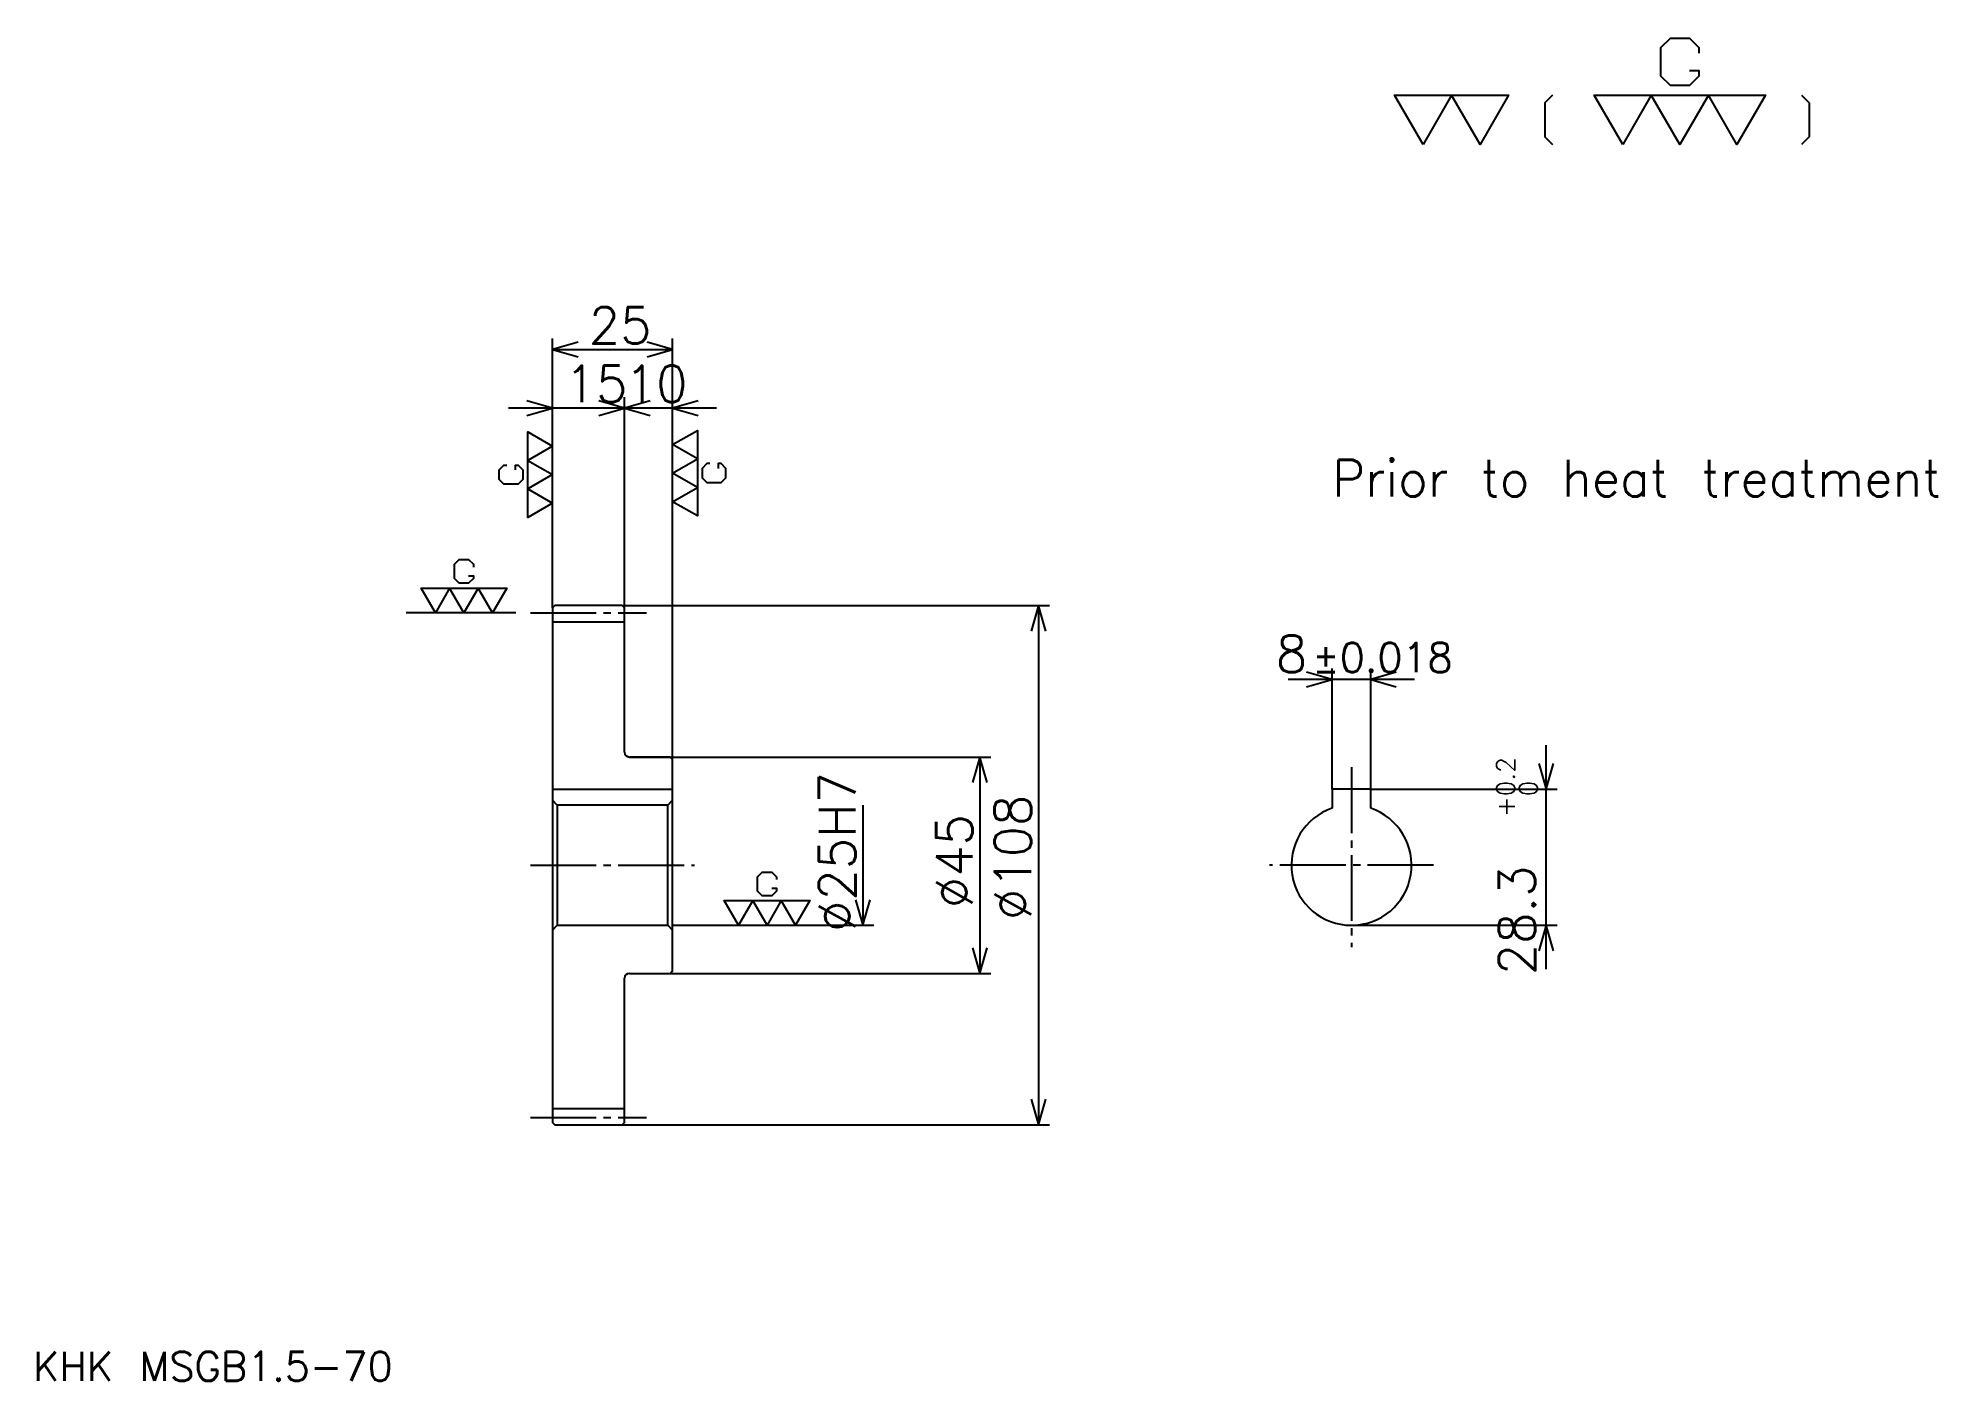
# Model space of a CAD drawing. Extents: x 16 to 411, y 17 to 296.
import ezdxf

# ---------------------------------------------------------------- set-up
doc = ezdxf.new("R2010")
doc.units = 0
doc.linetypes.add('DASHDOT', pattern=[18.260869, 13.695652, -1.521739, 1.521739, -1.521739])
doc.layers.get('0').update_dxf_attribs({"linetype": 'CONTINUOUS'})
doc.layers.add('DASHDOT', color=6, linetype='DASHDOT')
doc.styles.add('KANJI', font='TXT', dxfattribs={"bigfont": 'BIGFONT'})

msp = doc.modelspace()

# ---------------------------------------------------------------- linework, layer by layer
at = {"color": 5}
for p, q in [((123.260864, 178.021744), (123.260864, 233.565216)), ((148.260864, 178.021744), (148.260864, 233.565216)), ((123.260864, 231.282608), (148.260864, 231.282608)), ((138.260864, 178.021744), (138.260864, 221.391312)), ((147.391296, 219.108704), (114.130432, 219.108704)), ((157.391296, 219.108704), (129.130432, 219.108704)), ((123.260864, 177.521744), (123.260864, 178.021744)), ((137.760864, 178.021744), (148.260864, 178.021744)), ((138.260864, 177.521744), (138.260864, 178.021744)), ((148.260864, 178.021744), (226.630432, 178.021744)), ((148.260864, 146.021744), (148.260864, 178.021744)), ((224.347824, 178.021744), (224.347824, 70.021744)), ((302.586945, 162.647827), (276.32608, 162.647827)), ((285.456512, 139.821747), (285.456512, 164.930435)), ((293.456512, 139.821747), (293.456512, 164.930435)), ((139.260864, 146.521744), (148.260864, 146.521744)), ((148.260864, 146.521744), (214.456512, 146.521744)), ((212.173904, 146.521744), (212.173904, 101.521744)), ((329.978271, 102.391312), (329.978271, 148.952179)), ((293.456512, 139.821747), (332.260864, 139.821747)), ((187.82608, 136.521744), (187.82608, 111.521744)), ((148.260864, 111.521744), (190.108688, 111.521744)), ((289.456512, 111.521744), (332.260864, 111.521744)), ((139.260864, 101.521744), (148.260864, 101.521744)), ((148.260864, 101.521744), (214.456512, 101.521744)), ((137.760864, 70.021744), (148.260864, 70.021744)), ((148.260864, 70.021744), (226.630432, 70.021744))]:
    msp.add_line(p, q, dxfattribs=at)
at = {"color": 7}
msp.add_line((115.652168, 176.521744), (92.82608, 176.521744), dxfattribs=at)
at = {"color": 4}
for p, q in [((123.260864, 174.646744), (138.260864, 174.646744)), ((123.260864, 139.821747), (148.260864, 139.821747)), ((124.260864, 136.521744), (124.260864, 111.521744)), ((147.260864, 136.521744), (148.260864, 137.521744)), ((147.260864, 111.521744), (148.260864, 110.521744)), ((123.260864, 73.396744), (138.260864, 73.396744))]:
    msp.add_line(p, q, dxfattribs=at)
at = {"color": 7}
for points in [[(359.739136, 289.343506), (361.717407, 289.343506), (361.717407, 288.156525), (359.739136, 286.178284), (355.782623, 286.178284), (353.804352, 288.156525), (353.804352, 294.091309), (355.782623, 296.06958), (359.739136, 296.06958), (361.717407, 294.091309), (361.717407, 292.904358)], [(304.347839, 273.913055), (298.413055, 284.200012), (322.152191, 284.200012), (316.217407, 273.913055), (310.282623, 284.200012), (304.347839, 273.913055)], [(331.252197, 284.200012), (329.669586, 282.617401), (329.669586, 275.495667), (331.252197, 273.913055)], [(345.891327, 273.913055), (339.956543, 284.200012), (375.565247, 284.200012), (369.630432, 273.913055), (363.695679, 284.200012), (357.760895, 273.913055), (351.826111, 284.200012), (345.891327, 273.913055)], [(383.082611, 284.200012), (384.665222, 282.617401), (384.665222, 275.495667), (383.082611, 273.913055)], [(123.260864, 199.32608), (118.117386, 196.358704), (118.117386, 214.16304), (123.260864, 211.195648), (118.117386, 208.228271), (123.260864, 205.260864), (118.117386, 202.293488), (123.260864, 199.32608)], [(148.260864, 211.5), (153.404343, 214.467407), (153.404343, 196.663055), (148.260864, 199.630432), (153.404343, 202.597839), (148.260864, 205.565216), (153.404343, 208.532623), (148.260864, 211.5)], [(115.545647, 206.25), (115.545647, 207.239136), (116.139122, 207.239136), (117.128258, 206.25), (117.128258, 204.271744), (116.139122, 203.282608), (113.171738, 203.282608), (112.182602, 204.271744), (112.182602, 206.25), (113.171738, 207.239136), (113.765213, 207.239136)], [(155.976074, 207.543488), (155.382599, 207.543488), (154.393478, 206.554352), (154.393478, 204.576096), (155.382599, 203.586975), (158.349991, 203.586975), (159.339127, 204.576096), (159.339127, 206.554352), (158.349991, 207.543488), (157.756516, 207.543488), (157.756516, 206.554352)], [(105.836952, 184.236969), (106.82608, 184.236969), (106.82608, 183.643478), (105.836952, 182.654358), (103.858688, 182.654358), (102.86956, 183.643478), (102.86956, 186.61087), (103.858688, 187.600006), (105.836952, 187.600006), (106.82608, 186.61087), (106.82608, 186.017395)], [(98.91304, 176.521744), (95.945648, 181.665222), (113.749992, 181.665222), (110.7826, 176.521744), (107.815216, 181.665222), (104.847824, 176.521744), (101.880432, 181.665222), (98.91304, 176.521744)], [(168.880432, 119.236961), (169.869568, 119.236961), (169.869568, 118.643486), (168.880432, 117.65435), (166.902161, 117.65435), (165.91304, 118.643486), (165.91304, 121.61087), (166.902161, 122.600006), (168.880432, 122.600006), (169.869568, 121.61087), (169.869568, 121.017395)], [(161.956512, 111.521744), (158.98912, 116.665222), (176.793472, 116.665222), (173.82608, 111.521744), (170.858688, 116.665222), (167.891296, 111.521744), (164.923904, 116.665222), (161.956512, 111.521744)]]:
    msp.add_lwpolyline(points, dxfattribs=at)
at = {"color": 5}
for points in [[(128.586945, 232.804352), (123.260864, 231.282608), (128.586945, 229.760864)], [(142.934784, 229.760864), (148.260864, 231.282608), (142.934784, 232.804352)], [(117.934776, 217.586975), (123.260864, 219.108704), (117.934776, 220.630432)], [(132.934784, 217.586975), (138.260864, 219.108704), (132.934784, 220.630432)], [(143.586945, 220.630432), (138.260864, 219.108704), (143.586945, 217.586975)], [(153.586945, 220.630432), (148.260864, 219.108704), (153.586945, 217.586975)], [(225.869568, 172.695648), (224.347824, 178.021744), (222.82608, 172.695648)], [(280.130432, 161.126099), (285.456512, 162.647827), (280.130432, 164.169571)], [(298.782593, 164.169571), (293.456512, 162.647827), (298.782593, 161.126099)], [(213.695648, 141.195648), (212.173904, 146.521744), (210.652161, 141.195648)], [(328.456512, 145.147827), (329.978271, 139.821747), (331.5, 145.147827)], [(186.304337, 116.847832), (187.82608, 111.521744), (189.347809, 116.847832)], [(331.5, 106.195656), (329.978271, 111.521744), (328.456512, 106.195656)], [(210.652161, 106.847832), (212.173904, 101.521744), (213.695648, 106.847832)], [(222.82608, 75.347832), (224.347824, 70.021744), (225.869568, 75.347832)]]:
    msp.add_lwpolyline(points, dxfattribs=at)
at = {"color": 4}
for points in [[(138.260864, 147.521744), (138.260864, 177.521744), (137.760864, 178.021744), (123.760864, 178.021744), (123.260864, 177.521744), (123.260864, 110.521744)], [(139.260864, 101.521744), (147.760864, 101.521744), (148.260864, 102.021744), (148.260864, 146.021744), (147.760864, 146.521744), (139.260864, 146.521744)], [(293.456512, 135.864456), (293.456512, 139.821747), (285.456512, 139.821747), (285.456512, 135.864456)], [(123.260864, 110.521744), (124.260864, 111.521744), (147.260864, 111.521744), (147.260864, 136.521744), (124.260864, 136.521744), (123.260864, 137.521744)], [(123.260864, 110.521744), (123.260864, 70.521744), (123.760864, 70.021744), (137.760864, 70.021744), (138.260864, 70.521744), (138.260864, 100.521744)]]:
    msp.add_lwpolyline(points, dxfattribs=at)
for centre, radius, start, end in [((139.260864, 147.521744), 1, 180, 270), ((289.456512, 124.021744), 12.5, 108.66292518, 71.33707482), ((139.260864, 100.521744), 1, 90, 180)]:
    msp.add_arc(centre, radius, start, end, dxfattribs=at)
at = {"layer": 'DASHDOT', "color": 7}
for p, q in [((118.695648, 176.521744), (142.82608, 176.521744)), ((289.456512, 144.386963), (289.456512, 106.956528)), ((118.695648, 124.021744), (152.82608, 124.021744)), ((306.521729, 124.021744), (272.391296, 124.021744)), ((118.695648, 71.521744), (142.82608, 71.521744))]:
    msp.add_line(p, q, dxfattribs=at)

# ---------------------------------------------------------------- texts
at = {"color": 7, "style": 'KANJI'}
for s, height, p in [('25', 7.608696, (130.815216, 232.5)), ('15', 7.608696, (125.815208, 220.326096)), ('10', 7.608696, (138.315216, 220.326096)), ('Prior to heat treatment', 7.608696, (285.456512, 200.691315)), ('8', 7.608696, (273.750671, 164.169571)), ('%%p0.018', 6.086957, (281.282349, 164.169571)), ('KHK MSGB1.5-70', 6.086957, (15.217391, 16.73913))]:
    msp.add_text(s, height=height, dxfattribs=at).set_placement(p)
for s, height, p in [('%%c25H7', 7.608696, (186.304337, 110.135872)), ('0.2', 3.804348, (323.434784, 138.340942)), ('0', 3.804348, (328.152161, 138.340942)), ('%%c108', 7.608696, (222.82608, 112.608704)), ('+', 3.804348, (323.434784, 134.080078)), ('%%c45', 7.608696, (210.652161, 115.081528)), ('28.3', 7.608696, (327.695648, 101.146622))]:
    msp.add_text(s, height=height, rotation=90, dxfattribs=at).set_placement(p)

doc.saveas('drawing.dxf')
